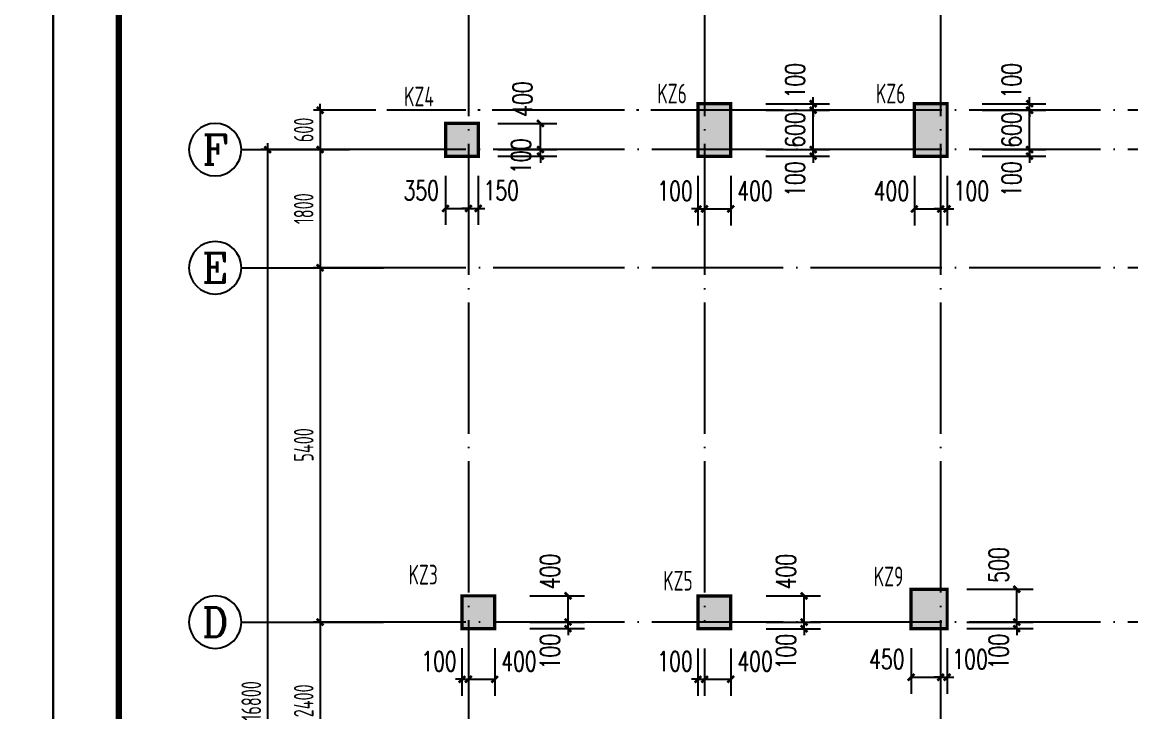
# Model space of a CAD drawing. Extents: x 127019 to 780419, y 327305 to 369305.
# Drawn here: x 245344 to 262252, y 348287 to 358796 of the extents above; entities that cross this region are included whole.
import ezdxf
from ezdxf.enums import TextEntityAlignment as Align

# ---------------------------------------------------------------- set-up
doc = ezdxf.new("R2010")
doc.units = 0
doc.header["$LTSCALE"] = 1000
doc.header["$MEASUREMENT"] = 0
doc.linetypes.add('CONTINOUS', pattern=[0])
doc.linetypes.add('DOTE', pattern=[2.42, 2, -0.2, 0.02, -0.2])
doc.layers.get('0').update_dxf_attribs({"linetype": 'CONTINUOUS'})
doc.layers.get('Defpoints').update_dxf_attribs({"linetype": 'CONTINUOUS'})
for name, color, linetype in [('2106', 2, 'CONTINUOUS'), ('AXIS_TEXT', 7, 'CONTINUOUS'), ('COLU', 7, 'CONTINUOUS'), ('COLUMN', 7, 'CONTINUOUS'), ('DIM', 3, 'CONTINUOUS'), ('DOTE', 8, 'DOTE'), ('PUB_DIM', 3, 'CONTINUOUS'), ('PUB_TITLE', 4, 'CONTINUOUS'), ('柱涂实', 54, 'CONTINUOUS'), ('柱编号', 7, 'CONTINUOUS')]:
    doc.layers.add(name, color=color, linetype=linetype)
doc.styles.add('_TCH_DIM_T3', font='SIMPLEX', dxfattribs={"width": 0.705882, "bigfont": 'GBCBIG'})
doc.styles.add('COMPLEX', font='COMPLEX.shx')
doc.styles.get("Standard").update_dxf_attribs({"font": 'gbxwxt.shx', "bigfont": 'gbhzfs.shx'})
doc.styles.add('TSSD_Dimension', font='gbxwxt.shx', dxfattribs={"width": 0.7, "bigfont": 'gbhzfs.shx'})
doc.dimstyles.new('_TCH_ARCH&&100', dxfattribs={"dimtxt": 297.5, "dimasz": 100, "dimexe": 250, "dimexo": 300, "dimgap": 126.25, "dimtad": 1, "dimdec": 0, "dimzin": 0, "dimdsep": 46, "dimtxsty": '_TCH_DIM_T3', "dimblk": 'ARCHTICK', "dimcen": 0.09, "dimclrt": 7, "dimazin": 2, "dimtfac": 1, "dimtdec": 0, "dimtix": 1, "dimtmove": 2, "dimatfit": 3, "dimfxl": 0, "dimtolj": 1, "dimtzin": 0, "dimarcsym": 0})
doc.dimstyles.new('TSSD_100_100', dxfattribs={"dimtxt": 300, "dimasz": 100, "dimexe": 100, "dimexo": 250, "dimgap": 100, "dimtad": 1, "dimdec": 0, "dimzin": 0, "dimdsep": 46, "dimtxsty": 'TSSD_Dimension', "dimblk": 'ARCHTICK', "dimcen": 0, "dimdle": 100, "dimclrt": 7, "dimadec": 0, "dimazin": 0, "dimtfac": 1, "dimtdec": 0, "dimtix": 1, "dimtmove": 2, "dimatfit": 3, "dimfxl": 0, "dimtolj": 1, "dimtzin": 0, "dimarcsym": 0})

# ---------------------------------------------------------------- blocks, each defined once
blk = doc.blocks.new('_axiso')
blk.add_circle((0, 0), 0.5)
at = {"layer": 'AXIS_TEXT', "style": 'COMPLEX', "width": 1.041667}
blk.add_attdef('A', text='', height=0.56, dxfattribs=at).set_placement((-0.25, -0.28), (0.25, -0.28), align=Align.FIT)
blk = doc.blocks.new('_ArchTick')
at = {"color": 0, "linetype": 'ByBlock', "const_width": 0.4}
blk.add_lwpolyline([(-0.5, -0.5), (0.5, 0.5)], dxfattribs=at)
blk = doc.blocks.new('*D249')
at = {"layer": 'Defpoints', "color": 0, "transparency": 16777216}
for p in [(251155, 349654), (249888, 347254), (251155, 347254)]:
    blk.add_point(p, dxfattribs=at)
at = {"layer": 'DIM', "color": 0, "lineweight": -2, "transparency": 16777216}
for p, q in [((249888, 349754), (249888, 347154)), ((250905, 349654), (249788, 349654)), ((250905, 347254), (249788, 347254))]:
    blk.add_line(p, q, dxfattribs=at)
at = {"layer": 'DIM', "color": 0, "lineweight": -2, "transparency": 16777216, "xscale": 100, "yscale": 100, "zscale": 100}
for p, rotation in [((249888, 349654), 90), ((249888, 347254), 270)]:
    blk.add_blockref('_ArchTick', p, dxfattribs=dict(at, rotation=rotation))
at = {"layer": 'DIM', "color": 7, "transparency": 16777216, "insert": (249638, 348454), "char_height": 300, "attachment_point": 5, "rotation": 90, "style": 'TSSD_Dimension'}
blk.add_mtext('\\A1;2400', dxfattribs=at)
blk = doc.blocks.new('*D252')
at = {"layer": 'Defpoints', "color": 0, "transparency": 16777216}
for p in [(251155, 356854), (249888, 355054), (251155, 355054)]:
    blk.add_point(p, dxfattribs=at)
at = {"layer": 'DIM', "color": 0, "lineweight": -2, "transparency": 16777216}
for p, q in [((249888, 356954), (249888, 354954)), ((250905, 356854), (249788, 356854)), ((250905, 355054), (249788, 355054))]:
    blk.add_line(p, q, dxfattribs=at)
at = {"layer": 'DIM', "color": 0, "lineweight": -2, "transparency": 16777216, "xscale": 100, "yscale": 100, "zscale": 100}
for p, rotation in [((249888, 356854), 90), ((249888, 355054), 270)]:
    blk.add_blockref('_ArchTick', p, dxfattribs=dict(at, rotation=rotation))
at = {"layer": 'DIM', "color": 7, "transparency": 16777216, "insert": (249638, 355954), "char_height": 300, "attachment_point": 5, "rotation": 90, "style": 'TSSD_Dimension'}
blk.add_mtext('\\A1;1800', dxfattribs=at)
blk = doc.blocks.new('*D253')
at = {"layer": 'Defpoints', "color": 0, "transparency": 16777216}
for p in [(251155, 355054), (249888, 349654), (251155, 349654)]:
    blk.add_point(p, dxfattribs=at)
at = {"layer": 'DIM', "color": 0, "lineweight": -2, "transparency": 16777216}
for p, q in [((249888, 355154), (249888, 349554)), ((250905, 355054), (249788, 355054)), ((250905, 349654), (249788, 349654))]:
    blk.add_line(p, q, dxfattribs=at)
at = {"layer": 'DIM', "color": 0, "lineweight": -2, "transparency": 16777216, "xscale": 100, "yscale": 100, "zscale": 100}
for p, rotation in [((249888, 355054), 90), ((249888, 349654), 270)]:
    blk.add_blockref('_ArchTick', p, dxfattribs=dict(at, rotation=rotation))
at = {"layer": 'DIM', "color": 7, "transparency": 16777216, "insert": (249638, 352354), "char_height": 300, "attachment_point": 5, "rotation": 90, "style": 'TSSD_Dimension'}
blk.add_mtext('\\A1;5400', dxfattribs=at)
blk = doc.blocks.new('*D254')
at = {"layer": 'Defpoints', "color": 0, "transparency": 16777216}
for p in [(251155, 356854), (249088, 340054), (251155, 340054)]:
    blk.add_point(p, dxfattribs=at)
at = {"layer": 'DIM', "color": 0, "lineweight": -2, "transparency": 16777216}
for p, q in [((249088, 356954), (249088, 339954)), ((250905, 356854), (248988, 356854)), ((250905, 340054), (248988, 340054))]:
    blk.add_line(p, q, dxfattribs=at)
at = {"layer": 'DIM', "color": 0, "lineweight": -2, "transparency": 16777216, "xscale": 100, "yscale": 100, "zscale": 100}
for p, rotation in [((249088, 356854), 90), ((249088, 340054), 270)]:
    blk.add_blockref('_ArchTick', p, dxfattribs=dict(at, rotation=rotation))
at = {"layer": 'DIM', "color": 7, "transparency": 16777216, "insert": (248838, 348454), "char_height": 300, "attachment_point": 5, "rotation": 90, "style": 'TSSD_Dimension'}
blk.add_mtext('\\A1;16800', dxfattribs=at)
blk = doc.blocks.new('*D270')
at = {"layer": 'Defpoints', "color": 0, "transparency": 16777216}
for p in [(250989, 357454), (249888, 356854), (250989, 356854)]:
    blk.add_point(p, dxfattribs=at)
at = {"layer": 'DIM', "color": 0, "lineweight": -2, "transparency": 16777216}
for p, q in [((250739, 357454), (249788, 357454)), ((249888, 357454), (249888, 357554)), ((249888, 357454), (249888, 356854)), ((250739, 356854), (249788, 356854)), ((249888, 356854), (249888, 356754))]:
    blk.add_line(p, q, dxfattribs=at)
at = {"layer": 'DIM', "color": 0, "lineweight": -2, "transparency": 16777216, "xscale": 100, "yscale": 100, "zscale": 100}
for p, rotation in [((249888, 357454), 270), ((249888, 356854), 90)]:
    blk.add_blockref('_ArchTick', p, dxfattribs=dict(at, rotation=rotation))
at = {"layer": 'DIM', "color": 7, "transparency": 16777216, "insert": (249638, 357154), "char_height": 300, "attachment_point": 5, "rotation": 90, "style": 'TSSD_Dimension'}
blk.add_mtext('\\A1;600', dxfattribs=at)
blk = doc.blocks.new('_FZHK')
blk.add_lwpolyline([(-0.5, -0.5), (0.5, -0.5), (0.5, 0.5), (-0.5, 0.5)], close=True)
blk = doc.blocks.new('A$C5E704440')
at = {"layer": '2106', "color": 8}
for points in [[(4000, 700), (3500, 700), (4000, -100), (3500, -100)], [(7300, 700), (6800, 700), (7300, -100), (6800, -100)], [(150, 400), (-350, 400), (150, -100), (-350, -100)], [(7300, -6700), (6750, -6700), (7300, -7300), (6750, -7300)], [(400, -6800), (-100, -6800), (400, -7300), (-100, -7300)], [(4000, -6800), (3500, -6800), (4000, -7300), (3500, -7300)]]:
    blk.add_solid(points, dxfattribs=at)
at = {"layer": 'COLUMN'}
for points in [[(4000, 700), (3500, 700), (3500, -100), (4000, -100)], [(6800, 700), (7300, 700), (7300, -100), (6800, -100)], [(6750, -6700), (7300, -6700), (7300, -7300), (6750, -7300)], [(-100, -6800), (400, -6800), (400, -7300), (-100, -7300)], [(4000, -6800), (3500, -6800), (3500, -7300), (4000, -7300)], [(3500, -6800), (4000, -6800), (4000, -7300), (3500, -7300)]]:
    blk.add_lwpolyline(points, close=True, dxfattribs=at)
at = {"layer": 'COLUMN', "xscale": 500, "yscale": 500, "zscale": 500}
blk.add_blockref('_FZHK', (-100, 150), dxfattribs=at)
blk = doc.blocks.new('*D710')
at = {"layer": 'Defpoints', "color": 0, "linetype": 'CONTINOUS', "transparency": 16777216}
for p in [(259451, 349654), (259451, 349554), (260513, 349654)]:
    blk.add_point(p, dxfattribs=at)
at = {"layer": 'PUB_DIM', "color": 0, "linetype": 'CONTINOUS', "lineweight": -2, "transparency": 16777216}
for p, q in [((260513, 349654), (260513, 349754)), ((259751, 349654), (260763, 349654)), ((259751, 349554), (260763, 349554)), ((260513, 349554), (260513, 349654)), ((260513, 349554), (260513, 349454))]:
    blk.add_line(p, q, dxfattribs=at)
at = {"layer": 'PUB_DIM', "color": 0, "linetype": 'CONTINOUS', "lineweight": -2, "transparency": 16777216, "xscale": 100, "yscale": 100, "zscale": 100}
for p, rotation in [((260513, 349654), 270), ((260513, 349554), 90)]:
    blk.add_blockref('_ArchTick', p, dxfattribs=dict(at, rotation=rotation))
at = {"layer": 'PUB_DIM', "color": 7, "linetype": 'CONTINOUS', "transparency": 16777216, "insert": (260238, 349204), "char_height": 297.5, "attachment_point": 5, "rotation": 90, "style": '_TCH_DIM_T3'}
blk.add_mtext('\\A1;100', dxfattribs=at)
blk = doc.blocks.new('*D711')
at = {"layer": 'Defpoints', "color": 0, "linetype": 'CONTINOUS', "transparency": 16777216}
for p in [(259451, 350154), (260513, 350154), (259451, 349654)]:
    blk.add_point(p, dxfattribs=at)
at = {"layer": 'PUB_DIM', "color": 0, "linetype": 'CONTINOUS', "lineweight": -2, "transparency": 16777216}
for p, q in [((259751, 350154), (260763, 350154)), ((260513, 349654), (260513, 350154)), ((259751, 349654), (260763, 349654))]:
    blk.add_line(p, q, dxfattribs=at)
at = {"layer": 'PUB_DIM', "color": 0, "linetype": 'CONTINOUS', "lineweight": -2, "transparency": 16777216, "xscale": 100, "yscale": 100, "zscale": 100}
for p, rotation in [((260513, 350154), 90), ((260513, 349654), 270)]:
    blk.add_blockref('_ArchTick', p, dxfattribs=dict(at, rotation=rotation))
at = {"layer": 'PUB_DIM', "color": 7, "linetype": 'CONTINOUS', "transparency": 16777216, "insert": (260238, 350524), "char_height": 297.5, "attachment_point": 5, "rotation": 90, "style": '_TCH_DIM_T3'}
blk.add_mtext('\\A1;500', dxfattribs=at)
blk = doc.blocks.new('*D712')
at = {"layer": 'Defpoints', "color": 0, "linetype": 'CONTINOUS', "transparency": 16777216}
for p in [(258901, 349554), (259351, 349554), (259351, 348813)]:
    blk.add_point(p, dxfattribs=at)
at = {"layer": 'PUB_DIM', "color": 0, "linetype": 'CONTINOUS', "lineweight": -2, "transparency": 16777216}
for p, q in [((258901, 349254), (258901, 348563)), ((259351, 349254), (259351, 348563)), ((258901, 348813), (259351, 348813))]:
    blk.add_line(p, q, dxfattribs=at)
at = {"layer": 'PUB_DIM', "color": 0, "linetype": 'CONTINOUS', "lineweight": -2, "transparency": 16777216, "xscale": 100, "yscale": 100, "zscale": 100, "rotation": 180}
blk.add_blockref('_ArchTick', (258901, 348813), dxfattribs=at)
at = {"layer": 'PUB_DIM', "color": 0, "linetype": 'CONTINOUS', "lineweight": -2, "transparency": 16777216, "xscale": 100, "yscale": 100, "zscale": 100}
blk.add_blockref('_ArchTick', (259351, 348813), dxfattribs=at)
at = {"layer": 'PUB_DIM', "color": 7, "linetype": 'CONTINOUS', "transparency": 16777216, "insert": (258531, 349088), "char_height": 297.5, "attachment_point": 5, "style": '_TCH_DIM_T3'}
blk.add_mtext('\\A1;450', dxfattribs=at)
blk = doc.blocks.new('*D713')
at = {"layer": 'Defpoints', "color": 0, "linetype": 'CONTINOUS', "transparency": 16777216}
for p in [(259351, 349554), (259451, 349554), (259451, 348813)]:
    blk.add_point(p, dxfattribs=at)
at = {"layer": 'PUB_DIM', "color": 0, "linetype": 'CONTINOUS', "lineweight": -2, "transparency": 16777216}
for p, q in [((259351, 349254), (259351, 348563)), ((259451, 349254), (259451, 348563)), ((259351, 348813), (259251, 348813)), ((259351, 348813), (259451, 348813)), ((259451, 348813), (259551, 348813))]:
    blk.add_line(p, q, dxfattribs=at)
at = {"layer": 'PUB_DIM', "color": 0, "linetype": 'CONTINOUS', "lineweight": -2, "transparency": 16777216, "xscale": 100, "yscale": 100, "zscale": 100}
blk.add_blockref('_ArchTick', (259351, 348813), dxfattribs=at)
at = {"layer": 'PUB_DIM', "color": 0, "linetype": 'CONTINOUS', "lineweight": -2, "transparency": 16777216, "xscale": 100, "yscale": 100, "zscale": 100, "rotation": 180}
blk.add_blockref('_ArchTick', (259451, 348813), dxfattribs=at)
at = {"layer": 'PUB_DIM', "color": 7, "linetype": 'CONTINOUS', "transparency": 16777216, "insert": (259801, 349088), "char_height": 297.5, "attachment_point": 5, "style": '_TCH_DIM_T3'}
blk.add_mtext('\\A1;100', dxfattribs=at)
blk = doc.blocks.new('*D714')
at = {"layer": 'Defpoints', "color": 0, "linetype": 'CONTINOUS', "transparency": 16777216}
for p in [(256389, 349653), (256389, 349553), (257269, 349653)]:
    blk.add_point(p, dxfattribs=at)
at = {"layer": 'PUB_DIM', "color": 0, "linetype": 'CONTINOUS', "lineweight": -2, "transparency": 16777216}
for p, q in [((257269, 349653), (257269, 349753)), ((256689, 349653), (257519, 349653)), ((256689, 349553), (257519, 349553)), ((257269, 349553), (257269, 349653)), ((257269, 349553), (257269, 349453))]:
    blk.add_line(p, q, dxfattribs=at)
at = {"layer": 'PUB_DIM', "color": 0, "linetype": 'CONTINOUS', "lineweight": -2, "transparency": 16777216, "xscale": 100, "yscale": 100, "zscale": 100}
for p, rotation in [((257269, 349653), 270), ((257269, 349553), 90)]:
    blk.add_blockref('_ArchTick', p, dxfattribs=dict(at, rotation=rotation))
at = {"layer": 'PUB_DIM', "color": 7, "linetype": 'CONTINOUS', "transparency": 16777216, "insert": (256994, 349203), "char_height": 297.5, "attachment_point": 5, "rotation": 90, "style": '_TCH_DIM_T3'}
blk.add_mtext('\\A1;100', dxfattribs=at)
blk = doc.blocks.new('*D715')
at = {"layer": 'Defpoints', "color": 0, "linetype": 'CONTINOUS', "transparency": 16777216}
for p in [(256389, 350053), (257269, 350053), (256389, 349653)]:
    blk.add_point(p, dxfattribs=at)
at = {"layer": 'PUB_DIM', "color": 0, "linetype": 'CONTINOUS', "lineweight": -2, "transparency": 16777216}
for p, q in [((256689, 350053), (257519, 350053)), ((257269, 349653), (257269, 350053)), ((256689, 349653), (257519, 349653))]:
    blk.add_line(p, q, dxfattribs=at)
at = {"layer": 'PUB_DIM', "color": 0, "linetype": 'CONTINOUS', "lineweight": -2, "transparency": 16777216, "xscale": 100, "yscale": 100, "zscale": 100}
for p, rotation in [((257269, 350053), 90), ((257269, 349653), 270)]:
    blk.add_blockref('_ArchTick', p, dxfattribs=dict(at, rotation=rotation))
at = {"layer": 'PUB_DIM', "color": 7, "linetype": 'CONTINOUS', "transparency": 16777216, "insert": (256994, 350423), "char_height": 297.5, "attachment_point": 5, "rotation": 90, "style": '_TCH_DIM_T3'}
blk.add_mtext('\\A1;400', dxfattribs=at)
blk = doc.blocks.new('*D716')
at = {"layer": 'Defpoints', "color": 0, "linetype": 'CONTINOUS', "transparency": 16777216}
for p in [(255752, 349553), (256152, 349553), (256152, 348782)]:
    blk.add_point(p, dxfattribs=at)
at = {"layer": 'PUB_DIM', "color": 0, "linetype": 'CONTINOUS', "lineweight": -2, "transparency": 16777216}
for p, q in [((255752, 349253), (255752, 348532)), ((256152, 349253), (256152, 348532)), ((255752, 348782), (256152, 348782))]:
    blk.add_line(p, q, dxfattribs=at)
at = {"layer": 'PUB_DIM', "color": 0, "linetype": 'CONTINOUS', "lineweight": -2, "transparency": 16777216, "xscale": 100, "yscale": 100, "zscale": 100, "rotation": 180}
blk.add_blockref('_ArchTick', (255752, 348782), dxfattribs=at)
at = {"layer": 'PUB_DIM', "color": 0, "linetype": 'CONTINOUS', "lineweight": -2, "transparency": 16777216, "xscale": 100, "yscale": 100, "zscale": 100}
blk.add_blockref('_ArchTick', (256152, 348782), dxfattribs=at)
at = {"layer": 'PUB_DIM', "color": 7, "linetype": 'CONTINOUS', "transparency": 16777216, "insert": (256522, 349057), "char_height": 297.5, "attachment_point": 5, "style": '_TCH_DIM_T3'}
blk.add_mtext('\\A1;400', dxfattribs=at)
blk = doc.blocks.new('*D717')
at = {"layer": 'Defpoints', "color": 0, "linetype": 'CONTINOUS', "transparency": 16777216}
for p in [(255651, 349553), (255752, 349553), (255752, 348782)]:
    blk.add_point(p, dxfattribs=at)
at = {"layer": 'PUB_DIM', "color": 0, "linetype": 'CONTINOUS', "lineweight": -2, "transparency": 16777216}
for p, q in [((255651, 349253), (255651, 348532)), ((255752, 349253), (255752, 348532)), ((255651, 348782), (255551, 348782)), ((255651, 348782), (255752, 348782)), ((255752, 348782), (255852, 348782))]:
    blk.add_line(p, q, dxfattribs=at)
at = {"layer": 'PUB_DIM', "color": 0, "linetype": 'CONTINOUS', "lineweight": -2, "transparency": 16777216, "xscale": 100, "yscale": 100, "zscale": 100}
blk.add_blockref('_ArchTick', (255651, 348782), dxfattribs=at)
at = {"layer": 'PUB_DIM', "color": 0, "linetype": 'CONTINOUS', "lineweight": -2, "transparency": 16777216, "xscale": 100, "yscale": 100, "zscale": 100, "rotation": 180}
blk.add_blockref('_ArchTick', (255752, 348782), dxfattribs=at)
at = {"layer": 'PUB_DIM', "color": 7, "linetype": 'CONTINOUS', "transparency": 16777216, "insert": (255301, 349057), "char_height": 297.5, "attachment_point": 5, "style": '_TCH_DIM_T3'}
blk.add_mtext('\\A1;100', dxfattribs=at)
blk = doc.blocks.new('*D722')
at = {"layer": 'Defpoints', "color": 0, "linetype": 'CONTINOUS', "transparency": 16777216}
for p in [(252789, 349654), (252789, 349554), (253669, 349654)]:
    blk.add_point(p, dxfattribs=at)
at = {"layer": 'PUB_DIM', "color": 0, "linetype": 'CONTINOUS', "lineweight": -2, "transparency": 16777216}
for p, q in [((253669, 349654), (253669, 349754)), ((253089, 349654), (253919, 349654)), ((253089, 349554), (253919, 349554)), ((253669, 349554), (253669, 349654)), ((253669, 349554), (253669, 349454))]:
    blk.add_line(p, q, dxfattribs=at)
at = {"layer": 'PUB_DIM', "color": 0, "linetype": 'CONTINOUS', "lineweight": -2, "transparency": 16777216, "xscale": 100, "yscale": 100, "zscale": 100}
for p, rotation in [((253669, 349654), 270), ((253669, 349554), 90)]:
    blk.add_blockref('_ArchTick', p, dxfattribs=dict(at, rotation=rotation))
at = {"layer": 'PUB_DIM', "color": 7, "linetype": 'CONTINOUS', "transparency": 16777216, "insert": (253394, 349204), "char_height": 297.5, "attachment_point": 5, "rotation": 90, "style": '_TCH_DIM_T3'}
blk.add_mtext('\\A1;100', dxfattribs=at)
blk = doc.blocks.new('*D723')
at = {"layer": 'Defpoints', "color": 0, "linetype": 'CONTINOUS', "transparency": 16777216}
for p in [(252789, 350054), (253669, 350054), (252789, 349654)]:
    blk.add_point(p, dxfattribs=at)
at = {"layer": 'PUB_DIM', "color": 0, "linetype": 'CONTINOUS', "lineweight": -2, "transparency": 16777216}
for p, q in [((253089, 350054), (253919, 350054)), ((253669, 349654), (253669, 350054)), ((253089, 349654), (253919, 349654))]:
    blk.add_line(p, q, dxfattribs=at)
at = {"layer": 'PUB_DIM', "color": 0, "linetype": 'CONTINOUS', "lineweight": -2, "transparency": 16777216, "xscale": 100, "yscale": 100, "zscale": 100}
for p, rotation in [((253669, 350054), 90), ((253669, 349654), 270)]:
    blk.add_blockref('_ArchTick', p, dxfattribs=dict(at, rotation=rotation))
at = {"layer": 'PUB_DIM', "color": 7, "linetype": 'CONTINOUS', "transparency": 16777216, "insert": (253394, 350424), "char_height": 297.5, "attachment_point": 5, "rotation": 90, "style": '_TCH_DIM_T3'}
blk.add_mtext('\\A1;400', dxfattribs=at)
blk = doc.blocks.new('*D724')
at = {"layer": 'Defpoints', "color": 0, "linetype": 'CONTINOUS', "transparency": 16777216}
for p in [(252151, 349554), (252551, 349554), (252551, 348782)]:
    blk.add_point(p, dxfattribs=at)
at = {"layer": 'PUB_DIM', "color": 0, "linetype": 'CONTINOUS', "lineweight": -2, "transparency": 16777216}
for p, q in [((252151, 349254), (252151, 348532)), ((252551, 349254), (252551, 348532)), ((252151, 348782), (252551, 348782))]:
    blk.add_line(p, q, dxfattribs=at)
at = {"layer": 'PUB_DIM', "color": 0, "linetype": 'CONTINOUS', "lineweight": -2, "transparency": 16777216, "xscale": 100, "yscale": 100, "zscale": 100, "rotation": 180}
blk.add_blockref('_ArchTick', (252151, 348782), dxfattribs=at)
at = {"layer": 'PUB_DIM', "color": 0, "linetype": 'CONTINOUS', "lineweight": -2, "transparency": 16777216, "xscale": 100, "yscale": 100, "zscale": 100}
blk.add_blockref('_ArchTick', (252551, 348782), dxfattribs=at)
at = {"layer": 'PUB_DIM', "color": 7, "linetype": 'CONTINOUS', "transparency": 16777216, "insert": (252921, 349057), "char_height": 297.5, "attachment_point": 5, "style": '_TCH_DIM_T3'}
blk.add_mtext('\\A1;400', dxfattribs=at)
blk = doc.blocks.new('*D725')
at = {"layer": 'Defpoints', "color": 0, "linetype": 'CONTINOUS', "transparency": 16777216}
for p in [(252051, 349554), (252151, 349554), (252151, 348782)]:
    blk.add_point(p, dxfattribs=at)
at = {"layer": 'PUB_DIM', "color": 0, "linetype": 'CONTINOUS', "lineweight": -2, "transparency": 16777216}
for p, q in [((252051, 349254), (252051, 348532)), ((252151, 349254), (252151, 348532)), ((252051, 348782), (251951, 348782)), ((252051, 348782), (252151, 348782)), ((252151, 348782), (252251, 348782))]:
    blk.add_line(p, q, dxfattribs=at)
at = {"layer": 'PUB_DIM', "color": 0, "linetype": 'CONTINOUS', "lineweight": -2, "transparency": 16777216, "xscale": 100, "yscale": 100, "zscale": 100}
blk.add_blockref('_ArchTick', (252051, 348782), dxfattribs=at)
at = {"layer": 'PUB_DIM', "color": 0, "linetype": 'CONTINOUS', "lineweight": -2, "transparency": 16777216, "xscale": 100, "yscale": 100, "zscale": 100, "rotation": 180}
blk.add_blockref('_ArchTick', (252151, 348782), dxfattribs=at)
at = {"layer": 'PUB_DIM', "color": 7, "linetype": 'CONTINOUS', "transparency": 16777216, "insert": (251701, 349057), "char_height": 297.5, "attachment_point": 5, "style": '_TCH_DIM_T3'}
blk.add_mtext('\\A1;100', dxfattribs=at)
blk = doc.blocks.new('*D756')
at = {"layer": 'Defpoints', "color": 0, "linetype": 'CONTINOUS', "transparency": 16777216}
for p in [(259687, 356854), (260708, 356854), (259687, 356754)]:
    blk.add_point(p, dxfattribs=at)
at = {"layer": 'PUB_DIM', "color": 0, "linetype": 'CONTINOUS', "lineweight": -2, "transparency": 16777216}
for p, q in [((260708, 356854), (260708, 356954)), ((259987, 356854), (260958, 356854)), ((260708, 356754), (260708, 356854)), ((259987, 356754), (260958, 356754)), ((260708, 356754), (260708, 356654))]:
    blk.add_line(p, q, dxfattribs=at)
at = {"layer": 'PUB_DIM', "color": 0, "linetype": 'CONTINOUS', "lineweight": -2, "transparency": 16777216, "xscale": 100, "yscale": 100, "zscale": 100}
for p, rotation in [((260708, 356854), 270), ((260708, 356754), 90)]:
    blk.add_blockref('_ArchTick', p, dxfattribs=dict(at, rotation=rotation))
at = {"layer": 'PUB_DIM', "color": 7, "linetype": 'CONTINOUS', "transparency": 16777216, "insert": (260433, 356404), "char_height": 297.5, "attachment_point": 5, "rotation": 90, "style": '_TCH_DIM_T3'}
blk.add_mtext('\\A1;100', dxfattribs=at)
blk = doc.blocks.new('*D757')
at = {"layer": 'Defpoints', "color": 0, "linetype": 'CONTINOUS', "transparency": 16777216}
for p in [(259687, 357454), (260708, 357454), (259687, 356854)]:
    blk.add_point(p, dxfattribs=at)
at = {"layer": 'PUB_DIM', "color": 0, "linetype": 'CONTINOUS', "lineweight": -2, "transparency": 16777216}
for p, q in [((259987, 357454), (260958, 357454)), ((260708, 357454), (260708, 357554)), ((260708, 356854), (260708, 357454)), ((259987, 356854), (260958, 356854)), ((260708, 356854), (260708, 356754))]:
    blk.add_line(p, q, dxfattribs=at)
at = {"layer": 'PUB_DIM', "color": 0, "linetype": 'CONTINOUS', "lineweight": -2, "transparency": 16777216, "xscale": 100, "yscale": 100, "zscale": 100}
for p, rotation in [((260708, 357454), 270), ((260708, 356854), 90)]:
    blk.add_blockref('_ArchTick', p, dxfattribs=dict(at, rotation=rotation))
at = {"layer": 'PUB_DIM', "color": 7, "linetype": 'CONTINOUS', "transparency": 16777216, "insert": (260433, 357154), "char_height": 297.5, "attachment_point": 5, "rotation": 90, "style": '_TCH_DIM_T3'}
blk.add_mtext('\\A1;600', dxfattribs=at)
blk = doc.blocks.new('*D758')
at = {"layer": 'Defpoints', "color": 0, "linetype": 'CONTINOUS', "transparency": 16777216}
for p in [(259687, 357554), (259687, 357454), (260708, 357554)]:
    blk.add_point(p, dxfattribs=at)
at = {"layer": 'PUB_DIM', "color": 0, "linetype": 'CONTINOUS', "lineweight": -2, "transparency": 16777216}
for p, q in [((260708, 357554), (260708, 357654)), ((259987, 357554), (260958, 357554)), ((259987, 357454), (260958, 357454)), ((260708, 357454), (260708, 357554)), ((260708, 357454), (260708, 357354))]:
    blk.add_line(p, q, dxfattribs=at)
at = {"layer": 'PUB_DIM', "color": 0, "linetype": 'CONTINOUS', "lineweight": -2, "transparency": 16777216, "xscale": 100, "yscale": 100, "zscale": 100}
for p, rotation in [((260708, 357554), 270), ((260708, 357454), 90)]:
    blk.add_blockref('_ArchTick', p, dxfattribs=dict(at, rotation=rotation))
at = {"layer": 'PUB_DIM', "color": 7, "linetype": 'CONTINOUS', "transparency": 16777216, "insert": (260433, 357904), "char_height": 297.5, "attachment_point": 5, "rotation": 90, "style": '_TCH_DIM_T3'}
blk.add_mtext('\\A1;100', dxfattribs=at)
blk = doc.blocks.new('*D759')
at = {"layer": 'Defpoints', "color": 0, "linetype": 'CONTINOUS', "transparency": 16777216}
for p in [(259351, 356754), (259451, 356754), (259451, 355950)]:
    blk.add_point(p, dxfattribs=at)
at = {"layer": 'PUB_DIM', "color": 0, "linetype": 'CONTINOUS', "lineweight": -2, "transparency": 16777216}
for p, q in [((259351, 356454), (259351, 355700)), ((259451, 356454), (259451, 355700)), ((259351, 355950), (259251, 355950)), ((259351, 355950), (259451, 355950)), ((259451, 355950), (259551, 355950))]:
    blk.add_line(p, q, dxfattribs=at)
at = {"layer": 'PUB_DIM', "color": 0, "linetype": 'CONTINOUS', "lineweight": -2, "transparency": 16777216, "xscale": 100, "yscale": 100, "zscale": 100}
blk.add_blockref('_ArchTick', (259351, 355950), dxfattribs=at)
at = {"layer": 'PUB_DIM', "color": 0, "linetype": 'CONTINOUS', "lineweight": -2, "transparency": 16777216, "xscale": 100, "yscale": 100, "zscale": 100, "rotation": 180}
blk.add_blockref('_ArchTick', (259451, 355950), dxfattribs=at)
at = {"layer": 'PUB_DIM', "color": 7, "linetype": 'CONTINOUS', "transparency": 16777216, "insert": (259821, 356225), "char_height": 297.5, "attachment_point": 5, "style": '_TCH_DIM_T3'}
blk.add_mtext('\\A1;100', dxfattribs=at)
blk = doc.blocks.new('*D760')
at = {"layer": 'Defpoints', "color": 0, "linetype": 'CONTINOUS', "transparency": 16777216}
for p in [(258951, 356754), (259351, 356754), (259351, 355950)]:
    blk.add_point(p, dxfattribs=at)
at = {"layer": 'PUB_DIM', "color": 0, "linetype": 'CONTINOUS', "lineweight": -2, "transparency": 16777216}
for p, q in [((258951, 356454), (258951, 355700)), ((259351, 356454), (259351, 355700)), ((258951, 355950), (259351, 355950))]:
    blk.add_line(p, q, dxfattribs=at)
at = {"layer": 'PUB_DIM', "color": 0, "linetype": 'CONTINOUS', "lineweight": -2, "transparency": 16777216, "xscale": 100, "yscale": 100, "zscale": 100, "rotation": 180}
blk.add_blockref('_ArchTick', (258951, 355950), dxfattribs=at)
at = {"layer": 'PUB_DIM', "color": 0, "linetype": 'CONTINOUS', "lineweight": -2, "transparency": 16777216, "xscale": 100, "yscale": 100, "zscale": 100}
blk.add_blockref('_ArchTick', (259351, 355950), dxfattribs=at)
at = {"layer": 'PUB_DIM', "color": 7, "linetype": 'CONTINOUS', "transparency": 16777216, "insert": (258601, 356225), "char_height": 297.5, "attachment_point": 5, "style": '_TCH_DIM_T3'}
blk.add_mtext('\\A1;400', dxfattribs=at)
blk = doc.blocks.new('*D761')
at = {"layer": 'Defpoints', "color": 0, "linetype": 'CONTINOUS', "transparency": 16777216}
for p in [(256387, 356854), (257408, 356854), (256387, 356754)]:
    blk.add_point(p, dxfattribs=at)
at = {"layer": 'PUB_DIM', "color": 0, "linetype": 'CONTINOUS', "lineweight": -2, "transparency": 16777216}
for p, q in [((257408, 356854), (257408, 356954)), ((256687, 356854), (257658, 356854)), ((257408, 356754), (257408, 356854)), ((256687, 356754), (257658, 356754)), ((257408, 356754), (257408, 356654))]:
    blk.add_line(p, q, dxfattribs=at)
at = {"layer": 'PUB_DIM', "color": 0, "linetype": 'CONTINOUS', "lineweight": -2, "transparency": 16777216, "xscale": 100, "yscale": 100, "zscale": 100}
for p, rotation in [((257408, 356854), 270), ((257408, 356754), 90)]:
    blk.add_blockref('_ArchTick', p, dxfattribs=dict(at, rotation=rotation))
at = {"layer": 'PUB_DIM', "color": 7, "linetype": 'CONTINOUS', "transparency": 16777216, "insert": (257133, 356404), "char_height": 297.5, "attachment_point": 5, "rotation": 90, "style": '_TCH_DIM_T3'}
blk.add_mtext('\\A1;100', dxfattribs=at)
blk = doc.blocks.new('*D762')
at = {"layer": 'Defpoints', "color": 0, "linetype": 'CONTINOUS', "transparency": 16777216}
for p in [(256387, 357454), (257408, 357454), (256387, 356854)]:
    blk.add_point(p, dxfattribs=at)
at = {"layer": 'PUB_DIM', "color": 0, "linetype": 'CONTINOUS', "lineweight": -2, "transparency": 16777216}
for p, q in [((256687, 357454), (257658, 357454)), ((257408, 357454), (257408, 357554)), ((257408, 356854), (257408, 357454)), ((256687, 356854), (257658, 356854)), ((257408, 356854), (257408, 356754))]:
    blk.add_line(p, q, dxfattribs=at)
at = {"layer": 'PUB_DIM', "color": 0, "linetype": 'CONTINOUS', "lineweight": -2, "transparency": 16777216, "xscale": 100, "yscale": 100, "zscale": 100}
for p, rotation in [((257408, 357454), 270), ((257408, 356854), 90)]:
    blk.add_blockref('_ArchTick', p, dxfattribs=dict(at, rotation=rotation))
at = {"layer": 'PUB_DIM', "color": 7, "linetype": 'CONTINOUS', "transparency": 16777216, "insert": (257133, 357154), "char_height": 297.5, "attachment_point": 5, "rotation": 90, "style": '_TCH_DIM_T3'}
blk.add_mtext('\\A1;600', dxfattribs=at)
blk = doc.blocks.new('*D763')
at = {"layer": 'Defpoints', "color": 0, "linetype": 'CONTINOUS', "transparency": 16777216}
for p in [(256387, 357554), (256387, 357454), (257408, 357554)]:
    blk.add_point(p, dxfattribs=at)
at = {"layer": 'PUB_DIM', "color": 0, "linetype": 'CONTINOUS', "lineweight": -2, "transparency": 16777216}
for p, q in [((257408, 357554), (257408, 357654)), ((256687, 357554), (257658, 357554)), ((256687, 357454), (257658, 357454)), ((257408, 357454), (257408, 357554)), ((257408, 357454), (257408, 357354))]:
    blk.add_line(p, q, dxfattribs=at)
at = {"layer": 'PUB_DIM', "color": 0, "linetype": 'CONTINOUS', "lineweight": -2, "transparency": 16777216, "xscale": 100, "yscale": 100, "zscale": 100}
for p, rotation in [((257408, 357554), 270), ((257408, 357454), 90)]:
    blk.add_blockref('_ArchTick', p, dxfattribs=dict(at, rotation=rotation))
at = {"layer": 'PUB_DIM', "color": 7, "linetype": 'CONTINOUS', "transparency": 16777216, "insert": (257133, 357904), "char_height": 297.5, "attachment_point": 5, "rotation": 90, "style": '_TCH_DIM_T3'}
blk.add_mtext('\\A1;100', dxfattribs=at)
blk = doc.blocks.new('*D764')
at = {"layer": 'Defpoints', "color": 0, "linetype": 'CONTINOUS', "transparency": 16777216}
for p in [(255751, 356754), (256151, 356754), (256151, 355950)]:
    blk.add_point(p, dxfattribs=at)
at = {"layer": 'PUB_DIM', "color": 0, "linetype": 'CONTINOUS', "lineweight": -2, "transparency": 16777216}
for p, q in [((255751, 356454), (255751, 355700)), ((256151, 356454), (256151, 355700)), ((255751, 355950), (256151, 355950))]:
    blk.add_line(p, q, dxfattribs=at)
at = {"layer": 'PUB_DIM', "color": 0, "linetype": 'CONTINOUS', "lineweight": -2, "transparency": 16777216, "xscale": 100, "yscale": 100, "zscale": 100, "rotation": 180}
blk.add_blockref('_ArchTick', (255751, 355950), dxfattribs=at)
at = {"layer": 'PUB_DIM', "color": 0, "linetype": 'CONTINOUS', "lineweight": -2, "transparency": 16777216, "xscale": 100, "yscale": 100, "zscale": 100}
blk.add_blockref('_ArchTick', (256151, 355950), dxfattribs=at)
at = {"layer": 'PUB_DIM', "color": 7, "linetype": 'CONTINOUS', "transparency": 16777216, "insert": (256521, 356225), "char_height": 297.5, "attachment_point": 5, "style": '_TCH_DIM_T3'}
blk.add_mtext('\\A1;400', dxfattribs=at)
blk = doc.blocks.new('*D765')
at = {"layer": 'Defpoints', "color": 0, "linetype": 'CONTINOUS', "transparency": 16777216}
for p in [(255651, 356754), (255751, 356754), (255751, 355950)]:
    blk.add_point(p, dxfattribs=at)
at = {"layer": 'PUB_DIM', "color": 0, "linetype": 'CONTINOUS', "lineweight": -2, "transparency": 16777216}
for p, q in [((255651, 356454), (255651, 355700)), ((255751, 356454), (255751, 355700)), ((255651, 355950), (255551, 355950)), ((255651, 355950), (255751, 355950)), ((255751, 355950), (255851, 355950))]:
    blk.add_line(p, q, dxfattribs=at)
at = {"layer": 'PUB_DIM', "color": 0, "linetype": 'CONTINOUS', "lineweight": -2, "transparency": 16777216, "xscale": 100, "yscale": 100, "zscale": 100}
blk.add_blockref('_ArchTick', (255651, 355950), dxfattribs=at)
at = {"layer": 'PUB_DIM', "color": 0, "linetype": 'CONTINOUS', "lineweight": -2, "transparency": 16777216, "xscale": 100, "yscale": 100, "zscale": 100, "rotation": 180}
blk.add_blockref('_ArchTick', (255751, 355950), dxfattribs=at)
at = {"layer": 'PUB_DIM', "color": 7, "linetype": 'CONTINOUS', "transparency": 16777216, "insert": (255301, 356225), "char_height": 297.5, "attachment_point": 5, "style": '_TCH_DIM_T3'}
blk.add_mtext('\\A1;100', dxfattribs=at)
blk = doc.blocks.new('*D766')
at = {"layer": 'Defpoints', "color": 0, "linetype": 'CONTINOUS', "transparency": 16777216}
for p in [(252301, 356854), (253249, 356854), (252301, 356753)]:
    blk.add_point(p, dxfattribs=at)
at = {"layer": 'PUB_DIM', "color": 0, "linetype": 'CONTINOUS', "lineweight": -2, "transparency": 16777216}
for p, q in [((253249, 356854), (253249, 356954)), ((252601, 356854), (253499, 356854)), ((253249, 356753), (253249, 356854)), ((252601, 356753), (253499, 356753)), ((253249, 356753), (253249, 356653))]:
    blk.add_line(p, q, dxfattribs=at)
at = {"layer": 'PUB_DIM', "color": 0, "linetype": 'CONTINOUS', "lineweight": -2, "transparency": 16777216, "xscale": 100, "yscale": 100, "zscale": 100}
for p, rotation in [((253249, 356854), 270), ((253249, 356753), 90)]:
    blk.add_blockref('_ArchTick', p, dxfattribs=dict(at, rotation=rotation))
at = {"layer": 'PUB_DIM', "color": 7, "linetype": 'CONTINOUS', "transparency": 16777216, "insert": (252951, 356753), "char_height": 297.5, "attachment_point": 5, "rotation": 90, "style": '_TCH_DIM_T3'}
blk.add_mtext('\\A1;100', dxfattribs=at)
blk = doc.blocks.new('*D767')
at = {"layer": 'Defpoints', "color": 0, "linetype": 'CONTINOUS', "transparency": 16777216}
for p in [(252301, 357254), (253249, 357254), (252301, 356854)]:
    blk.add_point(p, dxfattribs=at)
at = {"layer": 'PUB_DIM', "color": 0, "linetype": 'CONTINOUS', "lineweight": -2, "transparency": 16777216}
for p, q in [((252601, 357254), (253499, 357254)), ((253249, 356854), (253249, 357254)), ((252601, 356854), (253499, 356854))]:
    blk.add_line(p, q, dxfattribs=at)
at = {"layer": 'PUB_DIM', "color": 0, "linetype": 'CONTINOUS', "lineweight": -2, "transparency": 16777216, "xscale": 100, "yscale": 100, "zscale": 100}
for p, rotation in [((253249, 357254), 90), ((253249, 356854), 270)]:
    blk.add_blockref('_ArchTick', p, dxfattribs=dict(at, rotation=rotation))
at = {"layer": 'PUB_DIM', "color": 7, "linetype": 'CONTINOUS', "transparency": 16777216, "insert": (252974, 357624), "char_height": 297.5, "attachment_point": 5, "rotation": 90, "style": '_TCH_DIM_T3'}
blk.add_mtext('\\A1;400', dxfattribs=at)
blk = doc.blocks.new('*D768')
at = {"layer": 'Defpoints', "color": 0, "transparency": 16777216}
for p in [(251801, 356753), (252151, 356753), (252151, 355957)]:
    blk.add_point(p, dxfattribs=at)
at = {"layer": 'DIM', "color": 0, "lineweight": -2, "transparency": 16777216}
for p, q in [((251801, 356453), (251801, 355707)), ((252151, 356453), (252151, 355707)), ((251801, 355957), (252151, 355957))]:
    blk.add_line(p, q, dxfattribs=at)
at = {"layer": 'DIM', "color": 0, "lineweight": -2, "transparency": 16777216, "xscale": 100, "yscale": 100, "zscale": 100, "rotation": 180}
blk.add_blockref('_ArchTick', (251801, 355957), dxfattribs=at)
at = {"layer": 'DIM', "color": 0, "lineweight": -2, "transparency": 16777216, "xscale": 100, "yscale": 100, "zscale": 100}
blk.add_blockref('_ArchTick', (252151, 355957), dxfattribs=at)
at = {"layer": 'DIM', "color": 7, "transparency": 16777216, "insert": (251431, 356232), "char_height": 297.5, "attachment_point": 5, "style": '_TCH_DIM_T3'}
blk.add_mtext('\\A1;350', dxfattribs=at)
blk = doc.blocks.new('*D769')
at = {"layer": 'Defpoints', "color": 0, "transparency": 16777216}
for p in [(252151, 356753), (252301, 356753), (252301, 355957)]:
    blk.add_point(p, dxfattribs=at)
at = {"layer": 'DIM', "color": 0, "lineweight": -2, "transparency": 16777216}
for p, q in [((252151, 356453), (252151, 355707)), ((252301, 356453), (252301, 355707)), ((252151, 355957), (252051, 355957)), ((252151, 355957), (252301, 355957)), ((252301, 355957), (252401, 355957))]:
    blk.add_line(p, q, dxfattribs=at)
at = {"layer": 'DIM', "color": 0, "lineweight": -2, "transparency": 16777216, "xscale": 100, "yscale": 100, "zscale": 100}
blk.add_blockref('_ArchTick', (252151, 355957), dxfattribs=at)
at = {"layer": 'DIM', "color": 0, "lineweight": -2, "transparency": 16777216, "xscale": 100, "yscale": 100, "zscale": 100, "rotation": 180}
blk.add_blockref('_ArchTick', (252301, 355957), dxfattribs=at)
at = {"layer": 'DIM', "color": 7, "transparency": 16777216, "insert": (252651, 356232), "char_height": 297.5, "attachment_point": 5, "style": '_TCH_DIM_T3'}
blk.add_mtext('\\A1;150', dxfattribs=at)

msp = doc.modelspace()

# ---------------------------------------------------------------- linework, layer by layer
at = {"layer": 'COLU'}
for p, q in [((256151.2, 357553.6), (256151.2, 356753.6)), ((259451.2, 357553.6), (259451.2, 356753.6))]:
    msp.add_line(p, q, dxfattribs=at)
at = {"layer": 'COLU', "const_width": 50}
for points in [[(255651.2, 357553.6), (256151.2, 357553.6), (256151.2, 356753.6), (255651.2, 356753.6)], [(258951.2, 357553.6), (259451.2, 357553.6), (259451.2, 356753.6), (258951.2, 356753.6)], [(251801.2, 357253.3), (252301.2, 357253.3), (252301.2, 356753.3), (251801.2, 356753.3)], [(251801.2, 357253.3), (252301.2, 357253.3), (252301.2, 356753.3), (251801.2, 356753.3)], [(258901.2, 350153.6), (259451.2, 350153.6), (259451.2, 349553.6), (258901.2, 349553.6)], [(252050.8, 350053.9), (252550.8, 350053.9), (252550.8, 349553.9), (252050.8, 349553.9)], [(255651.2, 350053.1), (256151.2, 350053.1), (256151.2, 349553.1), (255651.2, 349553.1)], [(255651.2, 350053.1), (256151.2, 350053.1), (256151.2, 349553.1), (255651.2, 349553.1)]]:
    msp.add_lwpolyline(points, close=True, dxfattribs=at)
msp.add_lwpolyline([(252050.8, 349553.9), (252050.8, 350053.9), (252550.8, 350053.9), (252550.8, 349553.9), (252300.8, 349553.9)], dxfattribs=at)
at = {"layer": 'DIM'}
for p, q in [((248688.3, 356853.6), (250338.6, 356853.6)), ((248688.3, 355053.6), (250854.9, 355053.6)), ((248688.3, 349653.6), (250854.9, 349653.6))]:
    msp.add_line(p, q, dxfattribs=at)
at = {"layer": 'DOTE'}
for p, q in [((252151.2, 359363.8), (252151.2, 337543.4)), ((255751.2, 359363.8), (255751.2, 349653.6)), ((259351.2, 359363.8), (259351.2, 337543.4)), ((300508.5, 357453.6), (250904.9, 357453.6)), ((259351.2, 357453.6), (250904.9, 357453.6)), ((300508.5, 356853.6), (250904.9, 356853.6)), ((300508.5, 355053.6), (250904.9, 355053.6)), ((300508.5, 349653.6), (250904.9, 349653.6))]:
    msp.add_line(p, q, dxfattribs=at)
at = {"layer": 'PUB_TITLE'}
for points in [[(186419.2, 327305.3), (245819.2, 327305.3), (245819.2, 369305.3), (186419.2, 369305.3)], [(245819.2, 327305.3), (305219.2, 327305.3), (305219.2, 369305.3), (245819.2, 369305.3)]]:
    msp.add_lwpolyline(points, close=True, dxfattribs=at)
at = {"layer": 'PUB_TITLE', "const_width": 100}
msp.add_lwpolyline([(246819.2, 328305.3), (304219.2, 328305.3), (304219.2, 368305.3), (246819.2, 368305.3)], close=True, dxfattribs=at)

# ---------------------------------------------------------------- block references
at = {"layer": 'DIM'}
ref = msp.add_blockref('_axiso', (248288.3, 356853.6), dxfattribs=dict(at, xscale=-800, yscale=800, zscale=800))
ref.add_attrib('A', 'F', dxfattribs={"layer": 'AXIS_TEXT', "height": 448, "style": 'COMPLEX', "width": 1.171875}).set_placement((248088.3, 356629.6), (248488.3, 356629.6), align=Align.FIT)
ref = msp.add_blockref('_axiso', (248288.3, 355053.6), dxfattribs=dict(at, xscale=-800, yscale=800, zscale=800))
ref.add_attrib('A', 'E', dxfattribs={"layer": 'AXIS_TEXT', "height": 448, "style": 'COMPLEX', "width": 1.171875}).set_placement((248088.3, 354829.6), (248488.3, 354829.6), align=Align.FIT)
ref = msp.add_blockref('_axiso', (248288.3, 349653.6), dxfattribs=dict(at, xscale=-800, yscale=800, zscale=800))
ref.add_attrib('A', 'D', dxfattribs={"layer": 'AXIS_TEXT', "height": 448, "style": 'COMPLEX', "width": 1.102941}).set_placement((248088.3, 349429.6), (248488.3, 349429.6), align=Align.FIT)
at = {"layer": '柱涂实', "color": 7, "linetype": 'CONTINOUS'}
msp.add_blockref('A$C5E704440', (252151.2, 356853.6), dxfattribs=at)

# ---------------------------------------------------------------- texts
at = {"layer": '柱编号', "width": 0.75}
for s, p in [('KZ4', (251169.2, 357513.4)), ('KZ6', (255031.5, 357558)), ('KZ6', (258364.7, 357558)), ('KZ3', (251237.1, 350226.6)), ('KZ5', (255120.6, 350133.5)), ('KZ9', (258332.3, 350198.6))]:
    msp.add_text(s, height=300, dxfattribs=at).set_placement(p)

# ---------------------------------------------------------------- dimensions: what is measured, and where the dimension line sits
at = {"layer": 'DIM'}
for p1, p2, distance, picture, middle in [((250988.9, 357453.6), (250988.9, 356853.6), -1100.6, '*D270', (249638.3, 357153.6)), ((251154.9, 356853.6), (251154.9, 340053.6), -2066.6, '*D254', (248838.3, 348453.6)), ((251154.9, 356853.6), (251154.9, 355053.6), -1266.6, '*D252', (249638.3, 355953.6))]:
    dim = msp.add_aligned_dim(p1=p1, p2=p2, distance=distance, dimstyle='TSSD_100_100', dxfattribs=at)
    dim.commit()
    dim.dimension.update_dxf_attribs({"geometry": picture, "text_midpoint": middle})
for base, p1, p2, picture, middle in [((252151.2, 355957.5), (251801.2, 356753.3), (252151.2, 356753.3), '*D768', (251431.2, 356232.5)), ((252301.2, 355957.5), (252151.2, 356753.3), (252301.2, 356753.3), '*D769', (252651.2, 356232.5))]:
    dim = msp.add_linear_dim(base=base, p1=p1, p2=p2, angle=0, dimstyle='_TCH_ARCH&&100', dxfattribs=at)
    dim.commit()
    dim.dimension.update_dxf_attribs({"geometry": picture, "text_midpoint": middle, "dimtype": 129})
for base, p1, p2, picture, middle in [((249888.3, 349653.6), (251154.9, 355053.6), (251154.9, 349653.6), '*D253', (249638.3, 352353.6)), ((249888.3, 347253.6), (251154.9, 349653.6), (251154.9, 347253.6), '*D249', (249638.3, 348453.6))]:
    dim = msp.add_linear_dim(base=base, p1=p1, p2=p2, angle=90, dimstyle='TSSD_100_100', dxfattribs=at)
    dim.commit()
    dim.dimension.update_dxf_attribs({"geometry": picture, "text_midpoint": middle})
at = {"layer": 'PUB_DIM', "linetype": 'CONTINOUS'}
for base, p1, p2, angle, picture, middle in [((257407.6, 357553.6), (256387.2, 357453.6), (256387.2, 357553.6), 90, '*D763', (257132.6, 357903.6)), ((260707.6, 357553.6), (259687.2, 357453.6), (259687.2, 357553.6), 90, '*D758', (260432.6, 357903.6)), ((253248.7, 357253.6), (252301.2, 356853.6), (252301.2, 357253.6), 90, '*D767', (252973.7, 357623.6)), ((253248.7, 356853.6), (252301.2, 356753.3), (252301.2, 356853.6), 90, '*D766', (252950.6, 356753.3)), ((257407.6, 356853.6), (256387.2, 356753.6), (256387.2, 356853.6), 90, '*D761', (257132.6, 356403.6)), ((260707.6, 356853.6), (259687.2, 356753.6), (259687.2, 356853.6), 90, '*D756', (260432.6, 356403.6)), ((255751.2, 355950.5), (255651.2, 356753.6), (255751.2, 356753.6), 0, '*D765', (255301.2, 356225.5)), ((256151.2, 355950.5), (255751.2, 356753.6), (256151.2, 356753.6), 0, '*D764', (256521.2, 356225.5)), ((259351.2, 355950.5), (258951.2, 356753.6), (259351.2, 356753.6), 0, '*D760', (258601.2, 356225.5)), ((259451.2, 355950.5), (259351.2, 356753.6), (259451.2, 356753.6), 0, '*D759', (259821.2, 356225.5)), ((260513, 350153.6), (259451.2, 349653.6), (259451.2, 350153.6), 90, '*D711', (260238, 350523.6)), ((253668.6, 350053.6), (252788.7, 349653.6), (252788.7, 350053.6), 90, '*D723', (253393.6, 350423.6)), ((257269, 350053.3), (256389.1, 349653.3), (256389.1, 350053.3), 90, '*D715', (256994, 350423.3)), ((253668.6, 349653.6), (252788.7, 349553.6), (252788.7, 349653.6), 90, '*D722', (253393.6, 349203.6)), ((257269, 349653.3), (256389.1, 349553.3), (256389.1, 349653.3), 90, '*D714', (256994, 349203.3)), ((260513, 349653.6), (259451.2, 349553.6), (259451.2, 349653.6), 90, '*D710', (260238, 349203.6)), ((252151.2, 348782.1), (252050.8, 349553.6), (252151.2, 349553.6), 0, '*D725', (251700.8, 349057.1)), ((252551.2, 348782.1), (252151.2, 349553.6), (252551.2, 349553.6), 0, '*D724', (252921.2, 349057.1)), ((255751.6, 348781.7), (255651.2, 349553.3), (255751.6, 349553.3), 0, '*D717', (255301.2, 349056.7)), ((256151.6, 348781.7), (255751.6, 349553.3), (256151.6, 349553.3), 0, '*D716', (256521.6, 349056.7)), ((259351.2, 348813.2), (258901.2, 349553.6), (259351.2, 349553.6), 0, '*D712', (258531.2, 349088.2)), ((259451.2, 348813.2), (259351.2, 349553.6), (259451.2, 349553.6), 0, '*D713', (259801.2, 349088.2))]:
    dim = msp.add_linear_dim(base=base, p1=p1, p2=p2, angle=angle, dimstyle='_TCH_ARCH&&100', dxfattribs=at)
    dim.commit()
    dim.dimension.update_dxf_attribs({"geometry": picture, "text_midpoint": middle, "dimtype": 129})
for p1, p2, picture, middle in [((256387.2, 356853.6), (256387.2, 357453.6), '*D762', (257132.6, 357153.6)), ((259687.2, 356853.6), (259687.2, 357453.6), '*D757', (260432.6, 357153.6))]:
    dim = msp.add_aligned_dim(p1=p1, p2=p2, distance=-1020.3, dimstyle='_TCH_ARCH&&100', dxfattribs=at)
    dim.commit()
    dim.dimension.update_dxf_attribs({"geometry": picture, "text_midpoint": middle})

doc.saveas('drawing.dxf')
